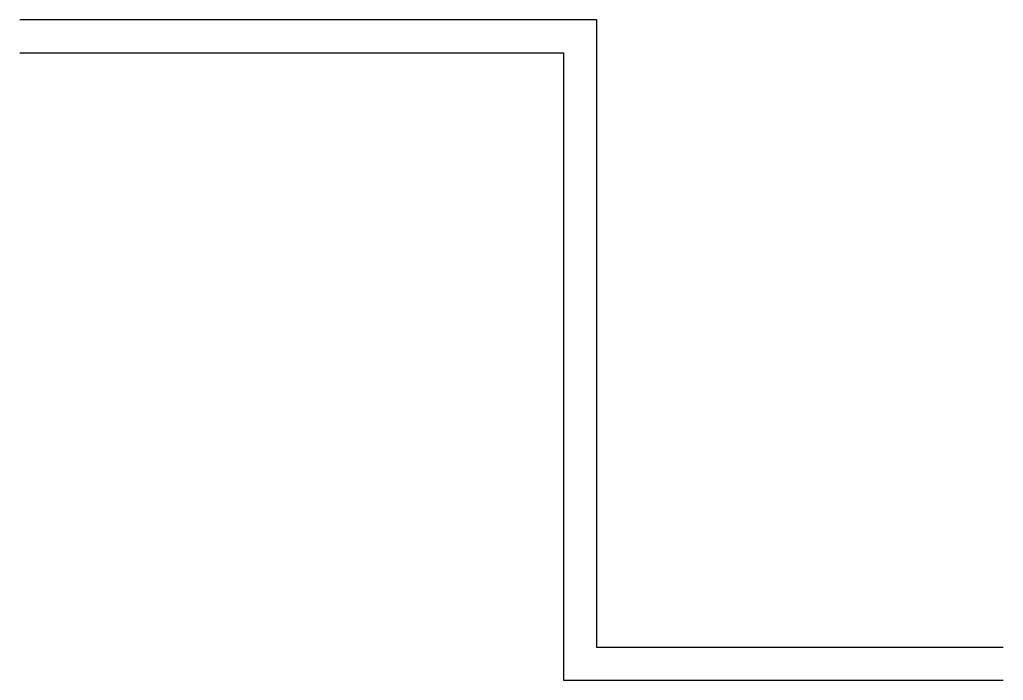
# Model space of a CAD drawing. Header units: millimetres. Extents: x 459 to 608, y -74 to 26.
import ezdxf

# ---------------------------------------------------------------- set-up
doc = ezdxf.new("R2010")
doc.units = ezdxf.units.MM

msp = doc.modelspace()

# ---------------------------------------------------------------- linework, layer by layer
for p, q in [((458.77, 25.95), (546.01, 25.95)), ((546.01, 25.95), (546.01, -68.88)), ((458.77, 20.95), (541.01, 20.95)), ((541.01, 20.95), (541.01, -73.88)), ((546.01, -68.88), (607.54, -68.88)), ((541.01, -73.88), (607.54, -73.88))]:
    msp.add_line(p, q)

doc.saveas('drawing.dxf')
